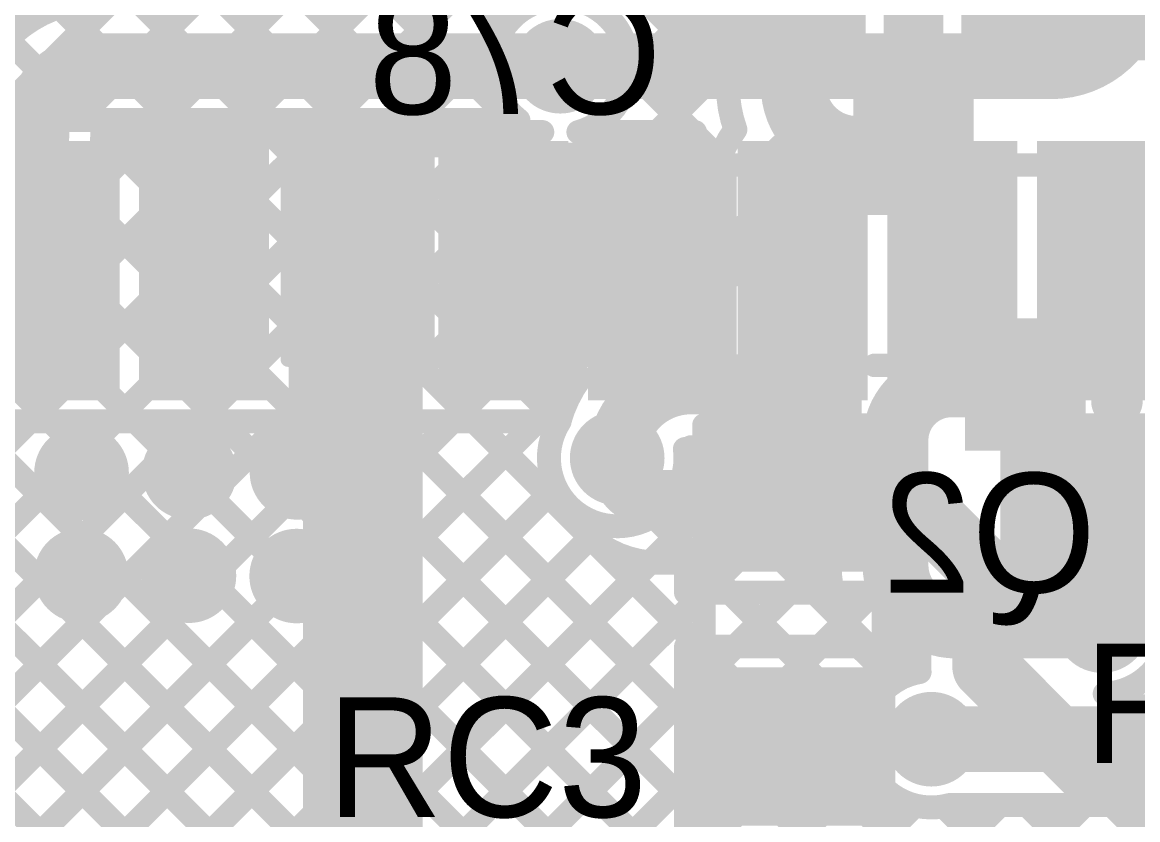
# Model space of a CAD drawing. Header units: millimetres. Extents: x 3.06 to 5.82, y 1.29 to 3.84.
# Drawn here: x 5.0852 to 5.4579, y 2.6351 to 2.9017 of the extents above; entities that cross this region are included whole.
import ezdxf

# ---------------------------------------------------------------- set-up
doc = ezdxf.new("R2010")
doc.units = ezdxf.units.MM
doc.header["$MEASUREMENT"] = 0
for name, color, linetype in [('BottomLayer', 5, 'Continuous'), ('BottomOverlay', 54, 'Continuous'), ('BottomPaste', 16, 'Continuous'), ('BottomSolder', 6, 'Continuous'), ('MultiLayer', 9, 'Continuous'), ('TopLayer', 1, 'Continuous'), ('TopOverlay', 2, 'Continuous'), ('TopPaste', 8, 'Continuous'), ('TopSolder', 216, 'Continuous'), ('ViaHoleLayer', 16, 'Continuous')]:
    doc.layers.add(name, color=color, linetype=linetype)

# ---------------------------------------------------------------- blocks, each defined once
blk = doc.blocks.new('SOT_23_B_67')
at = {"layer": 'BottomLayer'}
for points in [[(-0.05354, 0.02126), (-0.02126, 0.02126), (-0.05354, 0.05748), (-0.02126, 0.05748)], [(0.02126, 0.02126), (0.05354, 0.02126), (0.02126, 0.05748), (0.05354, 0.05748)], [(-0.01614, -0.05748), (0.01614, -0.05748), (-0.01614, -0.02126), (0.01614, -0.02126)]]:
    blk.add_solid(points, dxfattribs=at)
at = {"layer": 'BottomOverlay'}
for points, const_width in [([(-0.06439, 0.045, 1), (-0.07161, 0.045, 1)], 0.01), ([(-0.07411, 0.045, 1), (-0.06911, 0.045, 1)], 0.005), ([(-0.06689, 0.045, 1), (-0.06189, 0.045, 1)], 0.005), ([(-0.06497, 0.03, 1), (-0.06103, 0.03, 1)], 0.00394), ([(-0.01497, 0.033, 1), (-0.01103, 0.033, 1)], 0.00394), ([(0.01103, 0.033, 1), (0.01497, 0.033, 1)], 0.00394), ([(0.06103, 0.03, 1), (0.06497, 0.03, 1)], 0.00394), ([(-0.06497, -0.034, 1), (-0.06103, -0.034, 1)], 0.00394), ([(-0.06497, -0.034, 1), (-0.06103, -0.034, 1)], 0.00394), ([(-0.02597, -0.034, 1), (-0.02203, -0.034, 1)], 0.00394), ([(0.02203, -0.034, 1), (0.02597, -0.034, 1)], 0.00394), ([(0.06103, -0.034, 1), (0.06497, -0.034, 1)], 0.00394), ([(0.06103, -0.034, 1), (0.06497, -0.034, 1)], 0.00394)]:
    blk.add_lwpolyline(points, format="xyb", close=True, dxfattribs=dict(at, const_width=const_width))
at = {"layer": 'BottomOverlay', "const_width": 0.00787}
for points in [[(-0.063, 0.03), (-0.063, -0.034)], [(0.013, 0.033), (-0.013, 0.033)], [(0.063, 0.03), (0.063, -0.034)], [(-0.024, -0.034), (-0.063, -0.034)], [(0.063, -0.034), (0.024, -0.034)]]:
    blk.add_lwpolyline(points, dxfattribs=at)
at = {"layer": 'BottomPaste'}
for points in [[(-0.05354, 0.02126), (-0.02126, 0.02126), (-0.05354, 0.05748), (-0.02126, 0.05748)], [(0.02126, 0.02126), (0.05354, 0.02126), (0.02126, 0.05748), (0.05354, 0.05748)], [(-0.01614, -0.05748), (0.01614, -0.05748), (-0.01614, -0.02126), (0.01614, -0.02126)]]:
    blk.add_solid(points, dxfattribs=at)
at = {"layer": 'BottomSolder'}
for points in [[(-0.05754, 0.01726), (-0.01726, 0.01726), (-0.05754, 0.06148), (-0.01726, 0.06148)], [(0.01726, 0.01726), (0.05754, 0.01726), (0.01726, 0.06148), (0.05754, 0.06148)], [(-0.02014, -0.06148), (0.02014, -0.06148), (-0.02014, -0.01726), (0.02014, -0.01726)]]:
    blk.add_solid(points, dxfattribs=at)
blk = doc.blocks.new('ESP32_WROOM_32__16MB__68')
at = {"layer": 'TopLayer'}
for points in [[(-0.10197, -0.38406), (-0.10197, -0.30531), (-0.1374, -0.38406), (-0.1374, -0.30531)], [(-0.05197, -0.38406), (-0.05197, -0.30531), (-0.0874, -0.38406), (-0.0874, -0.30531)], [(-0.00197, -0.38406), (-0.00197, -0.30531), (-0.0374, -0.38406), (-0.0374, -0.30531)], [(0.04803, -0.38406), (0.04803, -0.30531), (0.0126, -0.38406), (0.0126, -0.30531)], [(0.09803, -0.38406), (0.09803, -0.30531), (0.0626, -0.38406), (0.0626, -0.30531)], [(0.14803, -0.38406), (0.14803, -0.30531), (0.1126, -0.38406), (0.1126, -0.30531)], [(0.19803, -0.38406), (0.19803, -0.30531), (0.1626, -0.38406), (0.1626, -0.30531)], [(0.24803, -0.38406), (0.24803, -0.30531), (0.2126, -0.38406), (0.2126, -0.30531)]]:
    blk.add_solid(points, dxfattribs=at)
at = {"layer": 'TopPaste'}
for points in [[(-0.10197, -0.38406), (-0.10197, -0.30531), (-0.1374, -0.38406), (-0.1374, -0.30531)], [(-0.05197, -0.38406), (-0.05197, -0.30531), (-0.0874, -0.38406), (-0.0874, -0.30531)], [(-0.00197, -0.38406), (-0.00197, -0.30531), (-0.0374, -0.38406), (-0.0374, -0.30531)], [(0.04803, -0.38406), (0.04803, -0.30531), (0.0126, -0.38406), (0.0126, -0.30531)], [(0.09803, -0.38406), (0.09803, -0.30531), (0.0626, -0.38406), (0.0626, -0.30531)], [(0.14803, -0.38406), (0.14803, -0.30531), (0.1126, -0.38406), (0.1126, -0.30531)], [(0.19803, -0.38406), (0.19803, -0.30531), (0.1626, -0.38406), (0.1626, -0.30531)], [(0.24803, -0.38406), (0.24803, -0.30531), (0.2126, -0.38406), (0.2126, -0.30531)]]:
    blk.add_solid(points, dxfattribs=at)
at = {"layer": 'TopSolder'}
for points in [[(-0.09797, -0.38806), (-0.09797, -0.30131), (-0.1414, -0.38806), (-0.1414, -0.30131)], [(-0.04797, -0.38806), (-0.04797, -0.30131), (-0.0914, -0.38806), (-0.0914, -0.30131)], [(0.00203, -0.38806), (0.00203, -0.30131), (-0.0414, -0.38806), (-0.0414, -0.30131)], [(0.05203, -0.38806), (0.05203, -0.30131), (0.0086, -0.38806), (0.0086, -0.30131)], [(0.10203, -0.38806), (0.10203, -0.30131), (0.0586, -0.38806), (0.0586, -0.30131)], [(0.15203, -0.38806), (0.15203, -0.30131), (0.1086, -0.38806), (0.1086, -0.30131)], [(0.20203, -0.38806), (0.20203, -0.30131), (0.1586, -0.38806), (0.1586, -0.30131)], [(0.25203, -0.38806), (0.25203, -0.30131), (0.2086, -0.38806), (0.2086, -0.30131)]]:
    blk.add_solid(points, dxfattribs=at)
blk = doc.blocks.new('RES_0805_69')
at = {"layer": 'TopLayer'}
for points in [[(-0.06, -0.025), (-0.02, -0.025), (-0.06, 0.025), (-0.02, 0.025)], [(0.02, -0.025), (0.06, -0.025), (0.02, 0.025), (0.06, 0.025)]]:
    blk.add_solid(points, dxfattribs=at)
at = {"layer": 'TopOverlay', "const_width": 0.00787}
for points in [[(-0.065, 0.03), (0.065, 0.03)], [(-0.065, 0.03), (-0.065, -0.03)], [(0.065, 0.03), (0.065, -0.03)], [(-0.065, -0.03), (0.065, -0.03)]]:
    blk.add_lwpolyline(points, dxfattribs=at)
at = {"layer": 'TopOverlay', "const_width": 0.00394}
for points in [[(-0.06697, 0.03, 1), (-0.06303, 0.03, 1)], [(-0.06697, 0.03, 1), (-0.06303, 0.03, 1)], [(0.06303, 0.03, 1), (0.06697, 0.03, 1)], [(0.06303, 0.03, 1), (0.06697, 0.03, 1)], [(-0.06697, -0.03, 1), (-0.06303, -0.03, 1)], [(-0.06697, -0.03, 1), (-0.06303, -0.03, 1)], [(0.06303, -0.03, 1), (0.06697, -0.03, 1)], [(0.06303, -0.03, 1), (0.06697, -0.03, 1)]]:
    blk.add_lwpolyline(points, format="xyb", close=True, dxfattribs=at)
at = {"layer": 'TopPaste'}
for points in [[(-0.06, -0.025), (-0.02, -0.025), (-0.06, 0.025), (-0.02, 0.025)], [(0.02, -0.025), (0.06, -0.025), (0.02, 0.025), (0.06, 0.025)]]:
    blk.add_solid(points, dxfattribs=at)
at = {"layer": 'TopSolder'}
for points in [[(-0.064, -0.029), (-0.016, -0.029), (-0.064, 0.029), (-0.016, 0.029)], [(0.016, -0.029), (0.064, -0.029), (0.016, 0.029), (0.064, 0.029)]]:
    blk.add_solid(points, dxfattribs=at)
blk = doc.blocks.new('RES_0805_70')
at = {"layer": 'TopLayer'}
for points in [[(-0.06, -0.025), (-0.02, -0.025), (-0.06, 0.025), (-0.02, 0.025)], [(0.02, -0.025), (0.06, -0.025), (0.02, 0.025), (0.06, 0.025)]]:
    blk.add_solid(points, dxfattribs=at)
at = {"layer": 'TopOverlay', "const_width": 0.00787}
for points in [[(-0.065, 0.03), (0.065, 0.03)], [(-0.065, -0.03), (-0.065, 0.03)], [(0.065, -0.03), (0.065, 0.03)], [(-0.065, -0.03), (0.065, -0.03)]]:
    blk.add_lwpolyline(points, dxfattribs=at)
at = {"layer": 'TopOverlay', "const_width": 0.00394}
for points in [[(-0.06697, 0.03, 1), (-0.06303, 0.03, 1)], [(-0.06697, 0.03, 1), (-0.06303, 0.03, 1)], [(0.06303, 0.03, 1), (0.06697, 0.03, 1)], [(0.06303, 0.03, 1), (0.06697, 0.03, 1)], [(-0.06697, -0.03, 1), (-0.06303, -0.03, 1)], [(-0.06697, -0.03, 1), (-0.06303, -0.03, 1)], [(0.06303, -0.03, 1), (0.06697, -0.03, 1)], [(0.06303, -0.03, 1), (0.06697, -0.03, 1)]]:
    blk.add_lwpolyline(points, format="xyb", close=True, dxfattribs=at)
at = {"layer": 'TopPaste'}
for points in [[(-0.06, -0.025), (-0.02, -0.025), (-0.06, 0.025), (-0.02, 0.025)], [(0.02, -0.025), (0.06, -0.025), (0.02, 0.025), (0.06, 0.025)]]:
    blk.add_solid(points, dxfattribs=at)
at = {"layer": 'TopSolder'}
for points in [[(-0.064, -0.029), (-0.016, -0.029), (-0.064, 0.029), (-0.016, 0.029)], [(0.016, -0.029), (0.064, -0.029), (0.016, 0.029), (0.064, 0.029)]]:
    blk.add_solid(points, dxfattribs=at)
blk = doc.blocks.new('RES_0805_B_72')
at = {"layer": 'BottomLayer'}
for points in [[(-0.06, -0.025), (-0.02, -0.025), (-0.06, 0.025), (-0.02, 0.025)], [(0.02, -0.025), (0.06, -0.025), (0.02, 0.025), (0.06, 0.025)]]:
    blk.add_solid(points, dxfattribs=at)
at = {"layer": 'BottomOverlay', "const_width": 0.00787}
for points in [[(-0.065, 0.03), (0.065, 0.03)], [(-0.065, -0.03), (-0.065, 0.03)], [(0.065, -0.03), (0.065, 0.03)], [(-0.065, -0.03), (0.065, -0.03)]]:
    blk.add_lwpolyline(points, dxfattribs=at)
at = {"layer": 'BottomOverlay', "const_width": 0.00394}
for points in [[(-0.06697, 0.03, 1), (-0.06303, 0.03, 1)], [(-0.06697, 0.03, 1), (-0.06303, 0.03, 1)], [(0.06303, 0.03, 1), (0.06697, 0.03, 1)], [(0.06303, 0.03, 1), (0.06697, 0.03, 1)], [(-0.06697, -0.03, 1), (-0.06303, -0.03, 1)], [(-0.06697, -0.03, 1), (-0.06303, -0.03, 1)], [(0.06303, -0.03, 1), (0.06697, -0.03, 1)], [(0.06303, -0.03, 1), (0.06697, -0.03, 1)]]:
    blk.add_lwpolyline(points, format="xyb", close=True, dxfattribs=at)
at = {"layer": 'BottomPaste'}
for points in [[(-0.06, -0.025), (-0.02, -0.025), (-0.06, 0.025), (-0.02, 0.025)], [(0.02, -0.025), (0.06, -0.025), (0.02, 0.025), (0.06, 0.025)]]:
    blk.add_solid(points, dxfattribs=at)
at = {"layer": 'BottomSolder'}
for points in [[(-0.064, -0.029), (-0.016, -0.029), (-0.064, 0.029), (-0.016, 0.029)], [(0.016, -0.029), (0.064, -0.029), (0.016, 0.029), (0.064, 0.029)]]:
    blk.add_solid(points, dxfattribs=at)
blk = doc.blocks.new('C__0805_B_111')
at = {"layer": 'BottomLayer'}
for points in [[(-0.06, -0.03), (-0.02, -0.03), (-0.06, 0.03), (-0.02, 0.03)], [(0.02, -0.03), (0.06, -0.03), (0.02, 0.03), (0.06, 0.03)]]:
    blk.add_solid(points, dxfattribs=at)
at = {"layer": 'BottomOverlay', "const_width": 0.005}
for points in [[(-0.065, 0.035), (-0.065, -0.035)], [(0.065, 0.035), (-0.065, 0.035)], [(0.065, 0.035), (0.065, -0.035)], [(0.065, -0.035), (-0.065, -0.035)]]:
    blk.add_lwpolyline(points, dxfattribs=at)
at = {"layer": 'BottomOverlay', "const_width": 0.0025}
for points in [[(-0.06625, 0.035, 1), (-0.06375, 0.035, 1)], [(-0.06625, 0.035, 1), (-0.06375, 0.035, 1)], [(0.06375, 0.035, 1), (0.06625, 0.035, 1)], [(0.06375, 0.035, 1), (0.06625, 0.035, 1)], [(-0.06625, -0.035, 1), (-0.06375, -0.035, 1)], [(-0.06625, -0.035, 1), (-0.06375, -0.035, 1)], [(0.06375, -0.035, 1), (0.06625, -0.035, 1)], [(0.06375, -0.035, 1), (0.06625, -0.035, 1)]]:
    blk.add_lwpolyline(points, format="xyb", close=True, dxfattribs=at)
at = {"layer": 'BottomPaste'}
for points in [[(-0.06, -0.03), (-0.02, -0.03), (-0.06, 0.03), (-0.02, 0.03)], [(0.02, -0.03), (0.06, -0.03), (0.02, 0.03), (0.06, 0.03)]]:
    blk.add_solid(points, dxfattribs=at)
at = {"layer": 'BottomSolder'}
for points in [[(-0.064, -0.034), (-0.016, -0.034), (-0.064, 0.034), (-0.016, 0.034)], [(0.016, -0.034), (0.064, -0.034), (0.016, 0.034), (0.064, 0.034)]]:
    blk.add_solid(points, dxfattribs=at)

msp = doc.modelspace()

# ---------------------------------------------------------------- linework, layer by layer
at = {"layer": 'BottomLayer'}
for points, const_width in [([(5.383, 2.85937), (5.383, 3.218)], 0.02), ([(5.06537, 2.88748), (5.362, 3.18411)], 0.008), ([(5.064, 3.13844), (5.312, 2.89044)], 0.008), ([(5.312, 2.88244), (5.312, 2.95444)], 0.008), ([(5.28003, 2.90416), (5.312, 2.93612)], 0.008), ([(5.343, 2.88031), (5.343, 2.91844)], 0.022), ([(5.28752, 2.88335), (5.312, 2.90784)], 0.008), ([(5.111, 2.887), (5.265, 2.887)], 0.022), ([(5.2878, 2.88635), (5.30916, 2.865)], 0.008), ([(5.29745, 2.865), (5.31489, 2.88244)], 0.008), ([(5.312, 2.88244), (5.321, 2.88244)], 0.008), ([(5.27777, 2.8681), (5.28087, 2.865)], 0.008), ([(5.35427, 2.85937), (5.36394, 2.85937)], 0.022), ([(5.36394, 2.85937), (5.383, 2.85937)], 0.022), ([(4.789, 2.49797), (5.15603, 2.865)], 0.008), ([(4.789, 2.46969), (5.18431, 2.865)], 0.008), ([(4.789, 2.4414), (5.2126, 2.865)], 0.008), ([(4.789, 2.41312), (5.24088, 2.865)], 0.008), ([(5.10866, 2.84591), (5.12774, 2.865)], 0.008), ([(5.11197, 2.86419), (5.37839, 2.59778)], 0.008), ([(5.11199, 2.865), (5.248, 2.865)], 0.008), ([(5.13945, 2.865), (5.45195, 2.5525)], 0.008), ([(5.16773, 2.865), (5.248, 2.78473)], 0.008), ([(5.19602, 2.865), (5.248, 2.81302)], 0.008), ([(5.2243, 2.865), (5.248, 2.8413)], 0.008), ([(5.248, 2.865), (5.25897, 2.865)], 0.008), ([(5.248, 2.865), (5.25897, 2.865)], 0.008), ([(5.248, 2.783), (5.248, 2.865)], 0.008), ([(5.27103, 2.865), (5.31, 2.865)], 0.008), ([(5.31, 2.846), (5.31, 2.865)], 0.008), ([(5.31, 2.86416), (5.31822, 2.85594)], 0.008), ([(5.31, 2.84927), (5.31924, 2.85851)], 0.008), ([(4.789, 2.38484), (5.248, 2.84384)], 0.008), ([(5.31, 2.846), (5.315, 2.846)], 0.008), ([(5.10678, 2.8411), (5.36389, 2.58399)], 0.008), ([(5.279, 2.824), (5.315, 2.824)], 0.022), ([(5.315, 2.824), (5.3189, 2.824)], 0.02), ([(5.0956, 2.82399), (5.31788, 2.60171)], 0.008), ([(4.90254, 2.81907), (5.702, 2.01961)], 0.008), ([(4.789, 2.35655), (5.248, 2.81555)], 0.008), ([(5.07972, 2.81159), (5.30049, 2.59082)], 0.008), ([(5.199, 2.629), (5.199, 2.792)], 0.04), ([(4.94371, 2.80618), (5.702, 2.04789)], 0.008), ([(4.97418, 2.804), (5.702, 2.07618)], 0.008), ([(5.00246, 2.804), (5.30093, 2.50553)], 0.008), ([(5.03074, 2.804), (5.299, 2.53574)], 0.008), ([(5.05845, 2.80458), (5.299, 2.56403)], 0.008), ([(4.789, 2.32827), (5.248, 2.78727)], 0.008), ([(5.30863, 2.78063), (5.3456, 2.78063)], 0.02), ([(5.39563, 2.78063), (5.4204, 2.78063)], 0.022), ([(4.789, 2.29998), (5.2714, 2.78239)], 0.008), ([(5.248, 2.783), (5.27185, 2.783)], 0.008), ([(5.24973, 2.783), (5.26463, 2.7681)], 0.008), ([(5.377, 2.72029), (5.377, 2.762)], 0.022), ([(5.30863, 2.75963), (5.31846, 2.75963)], 0.008), ([(5.31846, 2.75152), (5.31846, 2.75963)], 0.008), ([(4.789, 2.18685), (5.35367, 2.75152)], 0.008), ([(4.789, 2.21513), (5.32539, 2.75152)], 0.008), ([(5.30675, 2.75427), (5.35929, 2.70172)], 0.008), ([(5.31846, 2.75152), (5.355, 2.75152)], 0.008), ([(5.33778, 2.75152), (5.355, 2.7343)], 0.008), ([(5.355, 2.72029), (5.355, 2.75152)], 0.008), ([(4.789, 2.2717), (5.26343, 2.74613)], 0.008), ([(5.29608, 2.73665), (5.36657, 2.66616)], 0.008), ([(4.789, 2.24341), (5.27927, 2.73368)], 0.008), ([(4.789, 2.15856), (5.355, 2.72456)], 0.008), ([(5.39729, 2.7), (5.446, 2.7)], 0.022), ([(4.789, 2.13028), (5.35968, 2.70096)], 0.008), ([(4.789, 2.10199), (5.37281, 2.68581)], 0.008), ([(5.389, 2.662), (5.48784, 2.662)], 0.022), ([(5.31689, 2.6016), (5.36812, 2.65282)], 0.008), ([(5.33737, 2.59379), (5.38345, 2.63987)], 0.008), ([(5.341, 2.56914), (5.41186, 2.64)], 0.008), ([(5.39316, 2.63957), (5.48023, 2.5525)], 0.008), ([(5.39503, 2.64), (5.48784, 2.64)], 0.008), ([(5.39946, 2.59931), (5.44014, 2.64)], 0.008), ([(5.41596, 2.58754), (5.46843, 2.64)], 0.008), ([(5.42102, 2.64), (5.50852, 2.5525)], 0.008), ([(5.4493, 2.64), (5.52303, 2.56627)], 0.008)]:
    msp.add_lwpolyline(points, dxfattribs=dict(at, const_width=const_width))
for points, const_width in [([(5.068, 2.866, -0.414214), (5.111, 2.909)], 0.008), ([(5.25897, 2.909, -0.494904), (5.28781, 2.887)], 0.008), ([(5.09, 2.866, -0.414214), (5.111, 2.887)], 0.022), ([(5.28781, 2.887, -0.337879), (5.27103, 2.865)], 0.008), ([(5.36394, 2.85937, -0.414214), (5.343, 2.88031)], 0.022), ([(5.3235, 2.86586, -0.086011), (5.321, 2.88031)], 0.008), ([(5.09, 2.866, -0.414214), (5.05, 2.826)], 0.022), ([(5.338, 2.8431, -0.414214), (5.35427, 2.85937)], 0.022), ([(5.11199, 2.865, -0.409497), (5.05, 2.804)], 0.008), ([(5.31611, 2.84597, -0.141377), (5.3235, 2.86586)], 0.008), ([(5.338, 2.8431, -0.414214), (5.3189, 2.824)], 0.022), ([(5.284, 2.756, -0.414214), (5.30863, 2.78063)], 0.02), ([(5.377, 2.762, -0.414214), (5.39563, 2.78063)], 0.022), ([(5.418, 2.77823, -0.414214), (5.4204, 2.78063)], 0.02), ([(5.26461, 2.76802, -0.091932), (5.27185, 2.783)], 0.008), ([(5.30681, 2.756, -1.3245), (5.26461, 2.76802)], 0.008), ([(5.30661, 2.75902, -0.033168), (5.30681, 2.756)], 0.008), ([(5.39729, 2.7, -0.414214), (5.377, 2.72029)], 0.022), ([(5.37865, 2.68233, -0.286034), (5.355, 2.72029)], 0.008), ([(5.39503, 2.64, -0.903151), (5.37865, 2.68233)], 0.008)]:
    msp.add_lwpolyline(points, format="xyb", dxfattribs=dict(at, const_width=const_width))
for points, const_width in [([(5.27803, 2.90416, 1), (5.28203, 2.90416, 1)], 0.004), ([(5.1055, 2.887, 1), (5.1165, 2.887, 1)], 0.011), ([(5.1055, 2.887, 1), (5.1165, 2.887, 1)], 0.011), ([(5.25909, 2.887, 1), (5.27091, 2.887, 1)], 0.01181), ([(5.2595, 2.887, 1), (5.2705, 2.887, 1)], 0.011), ([(5.31, 2.89044, 1), (5.314, 2.89044, 1)], 0.004), ([(5.2858, 2.88635, 1), (5.2898, 2.88635, 1)], 0.004), ([(5.28581, 2.887, 1), (5.28981, 2.887, 1)], 0.004), ([(5.28581, 2.887, 1), (5.28981, 2.887, 1)], 0.004), ([(5.3375, 2.88031, 1), (5.3485, 2.88031, 1)], 0.011), ([(5.3375, 2.88031, 1), (5.3485, 2.88031, 1)], 0.011), ([(5.28552, 2.88335, 1), (5.28952, 2.88335, 1)], 0.004), ([(5.31, 2.88244, 1), (5.314, 2.88244, 1)], 0.004), ([(5.31, 2.88244, 1), (5.314, 2.88244, 1)], 0.004), ([(5.31288, 2.88244, 1), (5.31689, 2.88244, 1)], 0.004), ([(5.319, 2.88244, 1), (5.323, 2.88244, 1)], 0.004), ([(5.319, 2.88031, 1), (5.323, 2.88031, 1)], 0.004), ([(5.0845, 2.866, 1), (5.0955, 2.866, 1)], 0.011), ([(5.0845, 2.866, 1), (5.0955, 2.866, 1)], 0.011), ([(5.27577, 2.8681, 1), (5.27977, 2.8681, 1)], 0.004), ([(5.34877, 2.85937, 1), (5.35977, 2.85937, 1)], 0.011), ([(5.34877, 2.85937, 1), (5.35977, 2.85937, 1)], 0.011), ([(5.35844, 2.85937, 1), (5.36944, 2.85937, 1)], 0.011), ([(5.35844, 2.85937, 1), (5.36944, 2.85937, 1)], 0.011), ([(5.35844, 2.85937, 1), (5.36944, 2.85937, 1)], 0.011), ([(5.3775, 2.85937, 1), (5.3885, 2.85937, 1)], 0.011), ([(5.10997, 2.86419, 1), (5.11397, 2.86419, 1)], 0.004), ([(5.10999, 2.865, 1), (5.11399, 2.865, 1)], 0.004), ([(5.10999, 2.865, 1), (5.11399, 2.865, 1)], 0.004), ([(5.12574, 2.865, 1), (5.12974, 2.865, 1)], 0.004), ([(5.13745, 2.865, 1), (5.14145, 2.865, 1)], 0.004), ([(5.15403, 2.865, 1), (5.15803, 2.865, 1)], 0.004), ([(5.16573, 2.865, 1), (5.16973, 2.865, 1)], 0.004), ([(5.18231, 2.865, 1), (5.18631, 2.865, 1)], 0.004), ([(5.19402, 2.865, 1), (5.19802, 2.865, 1)], 0.004), ([(5.2106, 2.865, 1), (5.2146, 2.865, 1)], 0.004), ([(5.2223, 2.865, 1), (5.2263, 2.865, 1)], 0.004), ([(5.23888, 2.865, 1), (5.24288, 2.865, 1)], 0.004), ([(5.246, 2.865, 1), (5.25, 2.865, 1)], 0.004), ([(5.246, 2.865, 1), (5.25, 2.865, 1)], 0.004), ([(5.246, 2.865, 1), (5.25, 2.865, 1)], 0.004), ([(5.246, 2.865, 1), (5.25, 2.865, 1)], 0.004), ([(5.25697, 2.865, 1), (5.26097, 2.865, 1)], 0.004), ([(5.25697, 2.865, 1), (5.26097, 2.865, 1)], 0.004), ([(5.26903, 2.865, 1), (5.27303, 2.865, 1)], 0.004), ([(5.26903, 2.865, 1), (5.27303, 2.865, 1)], 0.004), ([(5.27887, 2.865, 1), (5.28287, 2.865, 1)], 0.004), ([(5.29545, 2.865, 1), (5.29945, 2.865, 1)], 0.004), ([(5.30716, 2.865, 1), (5.31116, 2.865, 1)], 0.004), ([(5.308, 2.865, 1), (5.312, 2.865, 1)], 0.004), ([(5.308, 2.865, 1), (5.312, 2.865, 1)], 0.004), ([(5.308, 2.86416, 1), (5.312, 2.86416, 1)], 0.004), ([(5.3215, 2.86586, 1), (5.3255, 2.86586, 1)], 0.004), ([(5.3215, 2.86586, 1), (5.3255, 2.86586, 1)], 0.004), ([(5.378, 2.85937, 1), (5.388, 2.85937, 1)], 0.01), ([(5.31622, 2.85594, 1), (5.32022, 2.85594, 1)], 0.004), ([(5.31724, 2.85851, 1), (5.32124, 2.85851, 1)], 0.004), ([(5.308, 2.84927, 1), (5.312, 2.84927, 1)], 0.004), ([(5.3325, 2.8431, 1), (5.3435, 2.8431, 1)], 0.011), ([(5.3325, 2.8431, 1), (5.3435, 2.8431, 1)], 0.011), ([(5.10666, 2.84591, 1), (5.11066, 2.84591, 1)], 0.004), ([(5.246, 2.84384, 1), (5.25, 2.84384, 1)], 0.004), ([(5.308, 2.846, 1), (5.312, 2.846, 1)], 0.004), ([(5.308, 2.846, 1), (5.312, 2.846, 1)], 0.004), ([(5.313, 2.846, 1), (5.317, 2.846, 1)], 0.004), ([(5.31411, 2.84597, 1), (5.31811, 2.84597, 1)], 0.004), ([(5.10478, 2.8411, 1), (5.10878, 2.8411, 1)], 0.004), ([(5.246, 2.8413, 1), (5.25, 2.8413, 1)], 0.004), ([(5.2735, 2.824, 1), (5.2845, 2.824, 1)], 0.011), ([(5.3095, 2.824, 1), (5.3205, 2.824, 1)], 0.011), ([(5.31, 2.824, 1), (5.32, 2.824, 1)], 0.01), ([(5.3134, 2.824, 1), (5.3244, 2.824, 1)], 0.011), ([(5.3139, 2.824, 1), (5.3239, 2.824, 1)], 0.01), ([(5.0936, 2.82399, 1), (5.0976, 2.82399, 1)], 0.004), ([(5.246, 2.81555, 1), (5.25, 2.81555, 1)], 0.004), ([(5.246, 2.81302, 1), (5.25, 2.81302, 1)], 0.004), ([(5.189, 2.792, 1), (5.209, 2.792, 1)], 0.02), ([(5.246, 2.78727, 1), (5.25, 2.78727, 1)], 0.004), ([(5.246, 2.78473, 1), (5.25, 2.78473, 1)], 0.004), ([(5.30363, 2.78063, 1), (5.31363, 2.78063, 1)], 0.01), ([(5.30363, 2.78063, 1), (5.31363, 2.78063, 1)], 0.01), ([(5.3406, 2.78063, 1), (5.3506, 2.78063, 1)], 0.01), ([(5.39013, 2.78063, 1), (5.40113, 2.78063, 1)], 0.011), ([(5.39013, 2.78063, 1), (5.40113, 2.78063, 1)], 0.011), ([(5.413, 2.77823, 1), (5.423, 2.77823, 1)], 0.01), ([(5.4149, 2.78063, 1), (5.4259, 2.78063, 1)], 0.011), ([(5.4154, 2.78063, 1), (5.4254, 2.78063, 1)], 0.01), ([(5.246, 2.783, 1), (5.25, 2.783, 1)], 0.004), ([(5.246, 2.783, 1), (5.25, 2.783, 1)], 0.004), ([(5.24773, 2.783, 1), (5.25173, 2.783, 1)], 0.004), ([(5.2694, 2.78239, 1), (5.2734, 2.78239, 1)], 0.004), ([(5.26985, 2.783, 1), (5.27385, 2.783, 1)], 0.004), ([(5.26985, 2.783, 1), (5.27385, 2.783, 1)], 0.004), ([(5.26261, 2.76802, 1), (5.26661, 2.76802, 1)], 0.004), ([(5.26261, 2.76802, 1), (5.26661, 2.76802, 1)], 0.004), ([(5.26263, 2.7681, 1), (5.26663, 2.7681, 1)], 0.004), ([(5.3715, 2.762, 1), (5.3825, 2.762, 1)], 0.011), ([(5.3715, 2.762, 1), (5.3825, 2.762, 1)], 0.011), ([(5.27809, 2.756, 1), (5.28991, 2.756, 1)], 0.01181), ([(5.279, 2.756, 1), (5.289, 2.756, 1)], 0.01), ([(5.09909, 2.75111, 1), (5.11091, 2.75111, 1)], 0.01181), ([(5.13509, 2.75122, 1), (5.14691, 2.75122, 1)], 0.01181), ([(5.17109, 2.75122, 1), (5.18291, 2.75122, 1)], 0.01181), ([(5.30461, 2.75902, 1), (5.30861, 2.75902, 1)], 0.004), ([(5.30663, 2.75963, 1), (5.31063, 2.75963, 1)], 0.004), ([(5.31646, 2.75963, 1), (5.32046, 2.75963, 1)], 0.004), ([(5.31646, 2.75963, 1), (5.32046, 2.75963, 1)], 0.004), ([(5.30481, 2.756, 1), (5.30881, 2.756, 1)], 0.004), ([(5.30481, 2.756, 1), (5.30881, 2.756, 1)], 0.004), ([(5.30475, 2.75427, 1), (5.30875, 2.75427, 1)], 0.004), ([(5.31646, 2.75152, 1), (5.32046, 2.75152, 1)], 0.004), ([(5.31646, 2.75152, 1), (5.32046, 2.75152, 1)], 0.004), ([(5.32339, 2.75152, 1), (5.32739, 2.75152, 1)], 0.004), ([(5.33578, 2.75152, 1), (5.33978, 2.75152, 1)], 0.004), ([(5.35167, 2.75152, 1), (5.35567, 2.75152, 1)], 0.004), ([(5.353, 2.75152, 1), (5.357, 2.75152, 1)], 0.004), ([(5.353, 2.75152, 1), (5.357, 2.75152, 1)], 0.004), ([(5.26143, 2.74613, 1), (5.26543, 2.74613, 1)], 0.004), ([(5.29408, 2.73665, 1), (5.29808, 2.73665, 1)], 0.004), ([(5.27727, 2.73368, 1), (5.28127, 2.73368, 1)], 0.004), ([(5.353, 2.7343, 1), (5.357, 2.7343, 1)], 0.004), ([(5.09898, 2.71678, 1), (5.11079, 2.71678, 1)], 0.01181), ([(5.13498, 2.71667, 1), (5.14679, 2.71667, 1)], 0.01181), ([(5.353, 2.72456, 1), (5.357, 2.72456, 1)], 0.004), ([(5.3715, 2.72029, 1), (5.3825, 2.72029, 1)], 0.011), ([(5.3715, 2.72029, 1), (5.3825, 2.72029, 1)], 0.011), ([(5.17098, 2.71656, 1), (5.18279, 2.71656, 1)], 0.01181), ([(5.353, 2.72029, 1), (5.357, 2.72029, 1)], 0.004), ([(5.353, 2.72029, 1), (5.357, 2.72029, 1)], 0.004), ([(5.39179, 2.7, 1), (5.40279, 2.7, 1)], 0.011), ([(5.39179, 2.7, 1), (5.40279, 2.7, 1)], 0.011), ([(5.44009, 2.7, 1), (5.45191, 2.7, 1)], 0.01181), ([(5.4405, 2.7, 1), (5.4515, 2.7, 1)], 0.011), ([(5.35729, 2.70172, 1), (5.36129, 2.70172, 1)], 0.004), ([(5.35768, 2.70096, 1), (5.36168, 2.70096, 1)], 0.004), ([(5.37081, 2.68581, 1), (5.37481, 2.68581, 1)], 0.004), ([(5.37665, 2.68233, 1), (5.38065, 2.68233, 1)], 0.004), ([(5.37665, 2.68233, 1), (5.38065, 2.68233, 1)], 0.004), ([(5.38309, 2.662, 1), (5.39491, 2.662, 1)], 0.01181), ([(5.3835, 2.662, 1), (5.3945, 2.662, 1)], 0.011), ([(5.36457, 2.66616, 1), (5.36857, 2.66616, 1)], 0.004), ([(5.36612, 2.65282, 1), (5.37012, 2.65282, 1)], 0.004), ([(5.189, 2.629, 1), (5.209, 2.629, 1)], 0.02), ([(5.38145, 2.63987, 1), (5.38545, 2.63987, 1)], 0.004), ([(5.39116, 2.63957, 1), (5.39516, 2.63957, 1)], 0.004), ([(5.39303, 2.64, 1), (5.39703, 2.64, 1)], 0.004), ([(5.39303, 2.64, 1), (5.39703, 2.64, 1)], 0.004), ([(5.40986, 2.64, 1), (5.41386, 2.64, 1)], 0.004), ([(5.41902, 2.64, 1), (5.42302, 2.64, 1)], 0.004), ([(5.43814, 2.64, 1), (5.44214, 2.64, 1)], 0.004), ([(5.4473, 2.64, 1), (5.4513, 2.64, 1)], 0.004)]:
    msp.add_lwpolyline(points, format="xyb", close=True, dxfattribs=dict(at, const_width=const_width))
msp.add_solid([(5.403, 2.889), (5.537, 2.889), (5.403, 2.953), (5.537, 2.953)], dxfattribs=at)
at = {"layer": 'BottomSolder', "const_width": 0.01581}
for points in [[(5.25709, 2.887, 1), (5.27291, 2.887, 1)], [(5.27609, 2.756, 1), (5.29191, 2.756, 1)], [(5.09709, 2.75111, 1), (5.11291, 2.75111, 1)], [(5.13309, 2.75122, 1), (5.14891, 2.75122, 1)], [(5.16909, 2.75122, 1), (5.18491, 2.75122, 1)], [(5.09698, 2.71678, 1), (5.11279, 2.71678, 1)], [(5.13298, 2.71667, 1), (5.14879, 2.71667, 1)], [(5.16898, 2.71656, 1), (5.18479, 2.71656, 1)], [(5.43809, 2.7, 1), (5.45391, 2.7, 1)], [(5.38109, 2.662, 1), (5.39691, 2.662, 1)]]:
    msp.add_lwpolyline(points, format="xyb", close=True, dxfattribs=at)
at = {"layer": 'MultiLayer', "const_width": 0.01181}
for points in [[(5.25909, 2.887, 1), (5.27091, 2.887, 1)], [(5.27809, 2.756, 1), (5.28991, 2.756, 1)], [(5.09909, 2.75111, 1), (5.11091, 2.75111, 1)], [(5.13509, 2.75122, 1), (5.14691, 2.75122, 1)], [(5.17109, 2.75122, 1), (5.18291, 2.75122, 1)], [(5.09898, 2.71678, 1), (5.11079, 2.71678, 1)], [(5.13498, 2.71667, 1), (5.14679, 2.71667, 1)], [(5.17098, 2.71656, 1), (5.18279, 2.71656, 1)], [(5.44009, 2.7, 1), (5.45191, 2.7, 1)], [(5.38309, 2.662, 1), (5.39491, 2.662, 1)]]:
    msp.add_lwpolyline(points, format="xyb", close=True, dxfattribs=at)
at = {"layer": 'TopLayer'}
for points, const_width in [([(5.06537, 2.88748), (5.49992, 3.32203)], 0.008), ([(5.07517, 2.869), (5.49992, 3.29375)], 0.008), ([(5.10346, 2.869), (5.49992, 3.26546)], 0.008), ([(5.13174, 2.869), (5.49992, 3.23718)], 0.008), ([(5.16003, 2.869), (5.52031, 3.22928)], 0.008), ([(4.95687, 3.189), (5.2461, 2.89977)], 0.008), ([(4.93137, 3.18622), (5.24859, 2.869)], 0.008), ([(5.18831, 2.869), (5.49992, 3.18061)], 0.008), ([(4.93137, 3.15793), (5.2203, 2.869)], 0.008), ([(4.93137, 3.12965), (5.19202, 2.869)], 0.008), ([(4.93137, 3.10136), (5.16373, 2.869)], 0.008), ([(4.95962, 3.04483), (5.13545, 2.869)], 0.008), ([(4.96048, 3.01569), (5.10717, 2.869)], 0.008), ([(5.2166, 2.869), (5.24441, 2.89681)], 0.008), ([(5.265, 2.887), (5.429, 2.887)], 0.022), ([(5.24488, 2.869), (5.24784, 2.87197)], 0.008), ([(5.07468, 2.869), (5.11724, 2.869)], 0.008), ([(5.11724, 2.869), (5.12468, 2.869)], 0.008), ([(5.11724, 2.869), (5.12468, 2.869)], 0.008), ([(5.12468, 2.869), (5.16724, 2.869)], 0.008), ([(5.16724, 2.869), (5.17468, 2.869)], 0.008), ([(5.16724, 2.869), (5.17468, 2.869)], 0.008), ([(5.17468, 2.869), (5.21724, 2.869)], 0.008), ([(5.21724, 2.869), (5.22468, 2.869)], 0.008), ([(5.21724, 2.869), (5.22468, 2.869)], 0.008), ([(5.22468, 2.869), (5.25099, 2.869)], 0.008), ([(4.96966, 2.80852), (5.25918, 2.519)], 0.008), ([(4.91761, 2.804), (5.20261, 2.519)], 0.008), ([(4.94589, 2.804), (5.23089, 2.519)], 0.008), ([(4.83831, 2.519), (5.08757, 2.76826)], 0.008), ([(4.8666, 2.519), (5.11585, 2.76826)], 0.008), ([(4.89488, 2.519), (5.14414, 2.76826)], 0.008), ([(4.92316, 2.519), (5.17242, 2.76826)], 0.008), ([(4.95145, 2.519), (5.20071, 2.76826)], 0.008), ([(4.97973, 2.519), (5.22899, 2.76826)], 0.008), ([(5.00802, 2.519), (5.25728, 2.76826)], 0.008), ([(5.0382, 2.76826), (5.28746, 2.519)], 0.008), ([(5.06648, 2.76826), (5.298, 2.53674)], 0.008), ([(5.07468, 2.76826), (5.11724, 2.76826)], 0.008), ([(5.09477, 2.76826), (5.298, 2.56503)], 0.008), ([(5.11724, 2.76826), (5.12468, 2.76826)], 0.008), ([(5.11724, 2.76826), (5.12468, 2.76826)], 0.008), ([(5.12305, 2.76826), (5.29811, 2.5932)], 0.008), ([(5.12468, 2.76826), (5.16724, 2.76826)], 0.008), ([(5.15134, 2.76826), (5.30497, 2.61463)], 0.008), ([(5.16724, 2.76826), (5.17468, 2.76826)], 0.008), ([(5.16724, 2.76826), (5.17468, 2.76826)], 0.008), ([(5.17468, 2.76826), (5.21724, 2.76826)], 0.008), ([(5.17962, 2.76826), (5.307, 2.64088)], 0.008), ([(5.20791, 2.76826), (5.307, 2.66917)], 0.008), ([(5.21724, 2.76826), (5.22468, 2.76826)], 0.008), ([(5.21724, 2.76826), (5.22468, 2.76826)], 0.008), ([(5.22468, 2.76826), (5.26476, 2.76826)], 0.008), ([(5.23619, 2.76826), (5.31145, 2.693)], 0.008), ([(5.298, 2.742), (5.343, 2.742)], 0.02), ([(5.343, 2.742), (5.383, 2.742)], 0.022), ([(5.383, 2.742), (5.407, 2.718)], 0.022), ([(5.0363, 2.519), (5.26343, 2.74613)], 0.008), ([(5.441, 2.737), (5.446, 2.732)], 0.02), ([(5.446, 2.7), (5.446, 2.732)], 0.02), ([(5.06459, 2.519), (5.27511, 2.72952)], 0.008), ([(5.407, 2.68616), (5.407, 2.718)], 0.022), ([(5.09287, 2.519), (5.295, 2.72113)], 0.008), ([(5.298, 2.721), (5.307, 2.721)], 0.008), ([(5.307, 2.711), (5.307, 2.721)], 0.008), ([(5.379, 2.71489), (5.385, 2.70889)], 0.008), ([(5.379, 2.711), (5.379, 2.71489)], 0.008), ([(5.12115, 2.519), (5.31315, 2.711)], 0.008), ([(5.307, 2.711), (5.379, 2.711)], 0.008), ([(5.32173, 2.711), (5.33973, 2.693)], 0.008), ([(5.32344, 2.693), (5.34144, 2.711)], 0.008), ([(5.35002, 2.711), (5.36802, 2.693)], 0.008), ([(5.35172, 2.693), (5.36972, 2.711)], 0.008), ([(5.3783, 2.711), (5.385, 2.7043)], 0.008), ([(5.385, 2.68616), (5.385, 2.70889)], 0.008), ([(5.379, 2.69199), (5.385, 2.69799)], 0.008), ([(5.307, 2.693), (5.379, 2.693)], 0.008), ([(5.307, 2.631), (5.307, 2.693)], 0.008), ([(5.379, 2.683), (5.379, 2.693)], 0.008), ([(5.407, 2.68616), (5.41881, 2.67435)], 0.022), ([(5.41881, 2.67419), (5.41881, 2.67435)], 0.022), ([(5.41881, 2.67419), (5.442, 2.651)], 0.022), ([(5.14944, 2.519), (5.307, 2.67656)], 0.008), ([(5.44691, 2.67721), (5.45111, 2.673)], 0.008), ([(5.45111, 2.673), (5.478, 2.673)], 0.008), ([(5.343, 2.662), (5.389, 2.662)], 0.02), ([(5.442, 2.651), (5.478, 2.651)], 0.022), ([(5.17772, 2.519), (5.307, 2.64828)], 0.008)]:
    msp.add_lwpolyline(points, dxfattribs=dict(at, const_width=const_width))
for points, const_width in [([(5.457, 2.915, -0.414214), (5.429, 2.887)], 0.022), ([(5.25099, 2.869, -0.82013), (5.27103, 2.909)], 0.008), ([(5.26583, 2.7422, -0.313975), (5.26476, 2.76826)], 0.008), ([(5.298, 2.742, -0.414214), (5.284, 2.756)], 0.02), ([(5.298, 2.721, -0.299948), (5.26583, 2.7422)], 0.008), ([(5.46881, 2.7, -0.40263), (5.44691, 2.67721)], 0.008), ([(5.38009, 2.683, -0.057009), (5.38506, 2.68447)], 0.008), ([(5.35, 2.655, -0.414214), (5.343, 2.662)], 0.02)]:
    msp.add_lwpolyline(points, format="xyb", dxfattribs=dict(at, const_width=const_width))
for points, const_width in [([(5.2441, 2.89977, 1), (5.2481, 2.89977, 1)], 0.004), ([(5.24241, 2.89681, 1), (5.24641, 2.89681, 1)], 0.004), ([(5.25909, 2.887, 1), (5.27091, 2.887, 1)], 0.01181), ([(5.2595, 2.887, 1), (5.2705, 2.887, 1)], 0.011), ([(5.4235, 2.887, 1), (5.4345, 2.887, 1)], 0.011), ([(5.4235, 2.887, 1), (5.4345, 2.887, 1)], 0.011), ([(5.24584, 2.87197, 1), (5.24984, 2.87197, 1)], 0.004), ([(5.10146, 2.869, 1), (5.10546, 2.869, 1)], 0.004), ([(5.10517, 2.869, 1), (5.10917, 2.869, 1)], 0.004), ([(5.11524, 2.869, 1), (5.11924, 2.869, 1)], 0.004), ([(5.11524, 2.869, 1), (5.11924, 2.869, 1)], 0.004), ([(5.11524, 2.869, 1), (5.11924, 2.869, 1)], 0.004), ([(5.12268, 2.869, 1), (5.12668, 2.869, 1)], 0.004), ([(5.12268, 2.869, 1), (5.12668, 2.869, 1)], 0.004), ([(5.12268, 2.869, 1), (5.12668, 2.869, 1)], 0.004), ([(5.12974, 2.869, 1), (5.13374, 2.869, 1)], 0.004), ([(5.13345, 2.869, 1), (5.13745, 2.869, 1)], 0.004), ([(5.15803, 2.869, 1), (5.16203, 2.869, 1)], 0.004), ([(5.16173, 2.869, 1), (5.16573, 2.869, 1)], 0.004), ([(5.16524, 2.869, 1), (5.16924, 2.869, 1)], 0.004), ([(5.16524, 2.869, 1), (5.16924, 2.869, 1)], 0.004), ([(5.16524, 2.869, 1), (5.16924, 2.869, 1)], 0.004), ([(5.17268, 2.869, 1), (5.17668, 2.869, 1)], 0.004), ([(5.17268, 2.869, 1), (5.17668, 2.869, 1)], 0.004), ([(5.17268, 2.869, 1), (5.17668, 2.869, 1)], 0.004), ([(5.18631, 2.869, 1), (5.19031, 2.869, 1)], 0.004), ([(5.19002, 2.869, 1), (5.19402, 2.869, 1)], 0.004), ([(5.2146, 2.869, 1), (5.2186, 2.869, 1)], 0.004), ([(5.21524, 2.869, 1), (5.21924, 2.869, 1)], 0.004), ([(5.21524, 2.869, 1), (5.21924, 2.869, 1)], 0.004), ([(5.21524, 2.869, 1), (5.21924, 2.869, 1)], 0.004), ([(5.2183, 2.869, 1), (5.2223, 2.869, 1)], 0.004), ([(5.22268, 2.869, 1), (5.22668, 2.869, 1)], 0.004), ([(5.22268, 2.869, 1), (5.22668, 2.869, 1)], 0.004), ([(5.22268, 2.869, 1), (5.22668, 2.869, 1)], 0.004), ([(5.24288, 2.869, 1), (5.24688, 2.869, 1)], 0.004), ([(5.24659, 2.869, 1), (5.25059, 2.869, 1)], 0.004), ([(5.24899, 2.869, 1), (5.25299, 2.869, 1)], 0.004), ([(5.24899, 2.869, 1), (5.25299, 2.869, 1)], 0.004), ([(5.08557, 2.76826, 1), (5.08957, 2.76826, 1)], 0.004), ([(5.09277, 2.76826, 1), (5.09677, 2.76826, 1)], 0.004), ([(5.11385, 2.76826, 1), (5.11785, 2.76826, 1)], 0.004), ([(5.11524, 2.76826, 1), (5.11924, 2.76826, 1)], 0.004), ([(5.11524, 2.76826, 1), (5.11924, 2.76826, 1)], 0.004), ([(5.11524, 2.76826, 1), (5.11924, 2.76826, 1)], 0.004), ([(5.12105, 2.76826, 1), (5.12505, 2.76826, 1)], 0.004), ([(5.12268, 2.76826, 1), (5.12668, 2.76826, 1)], 0.004), ([(5.12268, 2.76826, 1), (5.12668, 2.76826, 1)], 0.004), ([(5.12268, 2.76826, 1), (5.12668, 2.76826, 1)], 0.004), ([(5.14214, 2.76826, 1), (5.14614, 2.76826, 1)], 0.004), ([(5.14934, 2.76826, 1), (5.15334, 2.76826, 1)], 0.004), ([(5.16524, 2.76826, 1), (5.16924, 2.76826, 1)], 0.004), ([(5.16524, 2.76826, 1), (5.16924, 2.76826, 1)], 0.004), ([(5.16524, 2.76826, 1), (5.16924, 2.76826, 1)], 0.004), ([(5.17042, 2.76826, 1), (5.17442, 2.76826, 1)], 0.004), ([(5.17268, 2.76826, 1), (5.17668, 2.76826, 1)], 0.004), ([(5.17268, 2.76826, 1), (5.17668, 2.76826, 1)], 0.004), ([(5.17268, 2.76826, 1), (5.17668, 2.76826, 1)], 0.004), ([(5.17762, 2.76826, 1), (5.18162, 2.76826, 1)], 0.004), ([(5.19871, 2.76826, 1), (5.20271, 2.76826, 1)], 0.004), ([(5.20591, 2.76826, 1), (5.20991, 2.76826, 1)], 0.004), ([(5.21524, 2.76826, 1), (5.21924, 2.76826, 1)], 0.004), ([(5.21524, 2.76826, 1), (5.21924, 2.76826, 1)], 0.004), ([(5.21524, 2.76826, 1), (5.21924, 2.76826, 1)], 0.004), ([(5.22268, 2.76826, 1), (5.22668, 2.76826, 1)], 0.004), ([(5.22268, 2.76826, 1), (5.22668, 2.76826, 1)], 0.004), ([(5.22268, 2.76826, 1), (5.22668, 2.76826, 1)], 0.004), ([(5.22699, 2.76826, 1), (5.23099, 2.76826, 1)], 0.004), ([(5.23419, 2.76826, 1), (5.23819, 2.76826, 1)], 0.004), ([(5.25528, 2.76826, 1), (5.25928, 2.76826, 1)], 0.004), ([(5.26276, 2.76826, 1), (5.26676, 2.76826, 1)], 0.004), ([(5.26276, 2.76826, 1), (5.26676, 2.76826, 1)], 0.004), ([(5.27809, 2.756, 1), (5.28991, 2.756, 1)], 0.01181), ([(5.279, 2.756, 1), (5.289, 2.756, 1)], 0.01), ([(5.09909, 2.75111, 1), (5.11091, 2.75111, 1)], 0.01181), ([(5.13509, 2.75122, 1), (5.14691, 2.75122, 1)], 0.01181), ([(5.17109, 2.75122, 1), (5.18291, 2.75122, 1)], 0.01181), ([(5.293, 2.742, 1), (5.303, 2.742, 1)], 0.01), ([(5.293, 2.742, 1), (5.303, 2.742, 1)], 0.01), ([(5.3375, 2.742, 1), (5.3485, 2.742, 1)], 0.011), ([(5.338, 2.742, 1), (5.348, 2.742, 1)], 0.01), ([(5.3775, 2.742, 1), (5.3885, 2.742, 1)], 0.011), ([(5.3775, 2.742, 1), (5.3885, 2.742, 1)], 0.011), ([(5.26143, 2.74613, 1), (5.26543, 2.74613, 1)], 0.004), ([(5.26383, 2.7422, 1), (5.26783, 2.7422, 1)], 0.004), ([(5.26383, 2.7422, 1), (5.26783, 2.7422, 1)], 0.004), ([(5.436, 2.737, 1), (5.446, 2.737, 1)], 0.01), ([(5.441, 2.732, 1), (5.451, 2.732, 1)], 0.01), ([(5.441, 2.732, 1), (5.451, 2.732, 1)], 0.01), ([(5.27311, 2.72952, 1), (5.27711, 2.72952, 1)], 0.004), ([(5.09898, 2.71678, 1), (5.11079, 2.71678, 1)], 0.01181), ([(5.13498, 2.71667, 1), (5.14679, 2.71667, 1)], 0.01181), ([(5.4015, 2.718, 1), (5.4125, 2.718, 1)], 0.011), ([(5.4015, 2.718, 1), (5.4125, 2.718, 1)], 0.011), ([(5.17098, 2.71656, 1), (5.18279, 2.71656, 1)], 0.01181), ([(5.293, 2.72113, 1), (5.297, 2.72113, 1)], 0.004), ([(5.296, 2.721, 1), (5.3, 2.721, 1)], 0.004), ([(5.296, 2.721, 1), (5.3, 2.721, 1)], 0.004), ([(5.305, 2.721, 1), (5.309, 2.721, 1)], 0.004), ([(5.305, 2.721, 1), (5.309, 2.721, 1)], 0.004), ([(5.377, 2.71489, 1), (5.381, 2.71489, 1)], 0.004), ([(5.377, 2.71489, 1), (5.381, 2.71489, 1)], 0.004), ([(5.305, 2.711, 1), (5.309, 2.711, 1)], 0.004), ([(5.305, 2.711, 1), (5.309, 2.711, 1)], 0.004), ([(5.31115, 2.711, 1), (5.31515, 2.711, 1)], 0.004), ([(5.31973, 2.711, 1), (5.32373, 2.711, 1)], 0.004), ([(5.33944, 2.711, 1), (5.34344, 2.711, 1)], 0.004), ([(5.34802, 2.711, 1), (5.35202, 2.711, 1)], 0.004), ([(5.36772, 2.711, 1), (5.37172, 2.711, 1)], 0.004), ([(5.3763, 2.711, 1), (5.3803, 2.711, 1)], 0.004), ([(5.377, 2.711, 1), (5.381, 2.711, 1)], 0.004), ([(5.377, 2.711, 1), (5.381, 2.711, 1)], 0.004), ([(5.383, 2.70889, 1), (5.387, 2.70889, 1)], 0.004), ([(5.383, 2.70889, 1), (5.387, 2.70889, 1)], 0.004), ([(5.44009, 2.7, 1), (5.45191, 2.7, 1)], 0.01181), ([(5.441, 2.7, 1), (5.451, 2.7, 1)], 0.01), ([(5.383, 2.7043, 1), (5.387, 2.7043, 1)], 0.004), ([(5.383, 2.69799, 1), (5.387, 2.69799, 1)], 0.004), ([(5.305, 2.693, 1), (5.309, 2.693, 1)], 0.004), ([(5.305, 2.693, 1), (5.309, 2.693, 1)], 0.004), ([(5.30945, 2.693, 1), (5.31345, 2.693, 1)], 0.004), ([(5.32144, 2.693, 1), (5.32544, 2.693, 1)], 0.004), ([(5.33773, 2.693, 1), (5.34173, 2.693, 1)], 0.004), ([(5.34972, 2.693, 1), (5.35372, 2.693, 1)], 0.004), ([(5.36602, 2.693, 1), (5.37002, 2.693, 1)], 0.004), ([(5.377, 2.693, 1), (5.381, 2.693, 1)], 0.004), ([(5.377, 2.693, 1), (5.381, 2.693, 1)], 0.004), ([(5.377, 2.69199, 1), (5.381, 2.69199, 1)], 0.004), ([(5.4015, 2.68616, 1), (5.4125, 2.68616, 1)], 0.011), ([(5.4015, 2.68616, 1), (5.4125, 2.68616, 1)], 0.011), ([(5.383, 2.68616, 1), (5.387, 2.68616, 1)], 0.004), ([(5.38307, 2.68447, 1), (5.38706, 2.68447, 1)], 0.004), ([(5.377, 2.683, 1), (5.381, 2.683, 1)], 0.004), ([(5.37809, 2.683, 1), (5.38209, 2.683, 1)], 0.004), ([(5.41331, 2.67435, 1), (5.42431, 2.67435, 1)], 0.011), ([(5.41331, 2.67435, 1), (5.42431, 2.67435, 1)], 0.011), ([(5.41331, 2.67419, 1), (5.42431, 2.67419, 1)], 0.011), ([(5.41331, 2.67419, 1), (5.42431, 2.67419, 1)], 0.011), ([(5.305, 2.67656, 1), (5.309, 2.67656, 1)], 0.004), ([(5.44491, 2.67721, 1), (5.44891, 2.67721, 1)], 0.004), ([(5.44491, 2.67721, 1), (5.44891, 2.67721, 1)], 0.004), ([(5.44911, 2.673, 1), (5.45311, 2.673, 1)], 0.004), ([(5.44911, 2.673, 1), (5.45311, 2.673, 1)], 0.004), ([(5.305, 2.66917, 1), (5.309, 2.66917, 1)], 0.004), ([(5.38309, 2.662, 1), (5.39491, 2.662, 1)], 0.01181), ([(5.338, 2.662, 1), (5.348, 2.662, 1)], 0.01), ([(5.338, 2.662, 1), (5.348, 2.662, 1)], 0.01), ([(5.384, 2.662, 1), (5.394, 2.662, 1)], 0.01), ([(5.345, 2.655, 1), (5.355, 2.655, 1)], 0.01), ([(5.4365, 2.651, 1), (5.4475, 2.651, 1)], 0.011), ([(5.4365, 2.651, 1), (5.4475, 2.651, 1)], 0.011), ([(5.305, 2.64828, 1), (5.309, 2.64828, 1)], 0.004), ([(5.305, 2.64088, 1), (5.309, 2.64088, 1)], 0.004)]:
    msp.add_lwpolyline(points, format="xyb", close=True, dxfattribs=dict(at, const_width=const_width))
at = {"layer": 'TopSolder', "const_width": 0.01581}
for points in [[(5.25709, 2.887, 1), (5.27291, 2.887, 1)], [(5.27609, 2.756, 1), (5.29191, 2.756, 1)], [(5.09709, 2.75111, 1), (5.11291, 2.75111, 1)], [(5.13309, 2.75122, 1), (5.14891, 2.75122, 1)], [(5.16909, 2.75122, 1), (5.18491, 2.75122, 1)], [(5.09698, 2.71678, 1), (5.11279, 2.71678, 1)], [(5.13298, 2.71667, 1), (5.14879, 2.71667, 1)], [(5.16898, 2.71656, 1), (5.18479, 2.71656, 1)], [(5.43809, 2.7, 1), (5.45391, 2.7, 1)], [(5.38109, 2.662, 1), (5.39691, 2.662, 1)]]:
    msp.add_lwpolyline(points, format="xyb", close=True, dxfattribs=at)
at = {"layer": 'ViaHoleLayer', "const_width": 0.00787}
for points in [[(5.26106, 2.887, 1), (5.26894, 2.887, 1)], [(5.28006, 2.756, 1), (5.28794, 2.756, 1)], [(5.10106, 2.75111, 1), (5.10894, 2.75111, 1)], [(5.13706, 2.75122, 1), (5.14494, 2.75122, 1)], [(5.17306, 2.75122, 1), (5.18094, 2.75122, 1)], [(5.10095, 2.71678, 1), (5.10883, 2.71678, 1)], [(5.13695, 2.71667, 1), (5.14483, 2.71667, 1)], [(5.17295, 2.71656, 1), (5.18083, 2.71656, 1)], [(5.44206, 2.7, 1), (5.44994, 2.7, 1)], [(5.38506, 2.662, 1), (5.39294, 2.662, 1)]]:
    msp.add_lwpolyline(points, format="xyb", close=True, dxfattribs=at)

# ---------------------------------------------------------------- block references
for name, p, rotation in [('ESP32_WROOM_32__16MB__68', (5.21565, 3.16331), 360), ('RES_0805_B_72', (5.383, 2.91844), 360), ('SOT_23_B_67', (5.383, 2.82), 180), ('C__0805_B_111', (5.239, 2.824), 180), ('RES_0805_69', (5.343, 2.702), 90), ('RES_0805_70', (5.481, 2.737), 360)]:
    msp.add_blockref(name, p, dxfattribs=dict(rotation=rotation))

# ---------------------------------------------------------------- texts
at = {"layer": 'BottomOverlay', "text_generation_flag": 2}
for s, p in [('C78', (5.299, 2.871)), ('Q2', (5.444, 2.711))]:
    msp.add_text(s, height=0.04, dxfattribs=at).set_placement(p)
at = {"layer": 'TopOverlay'}
for s, p in [('RC2', (5.44, 2.654)), ('RC3', (5.187, 2.636))]:
    msp.add_text(s, height=0.04, dxfattribs=at).set_placement(p)

doc.saveas('drawing.dxf')
